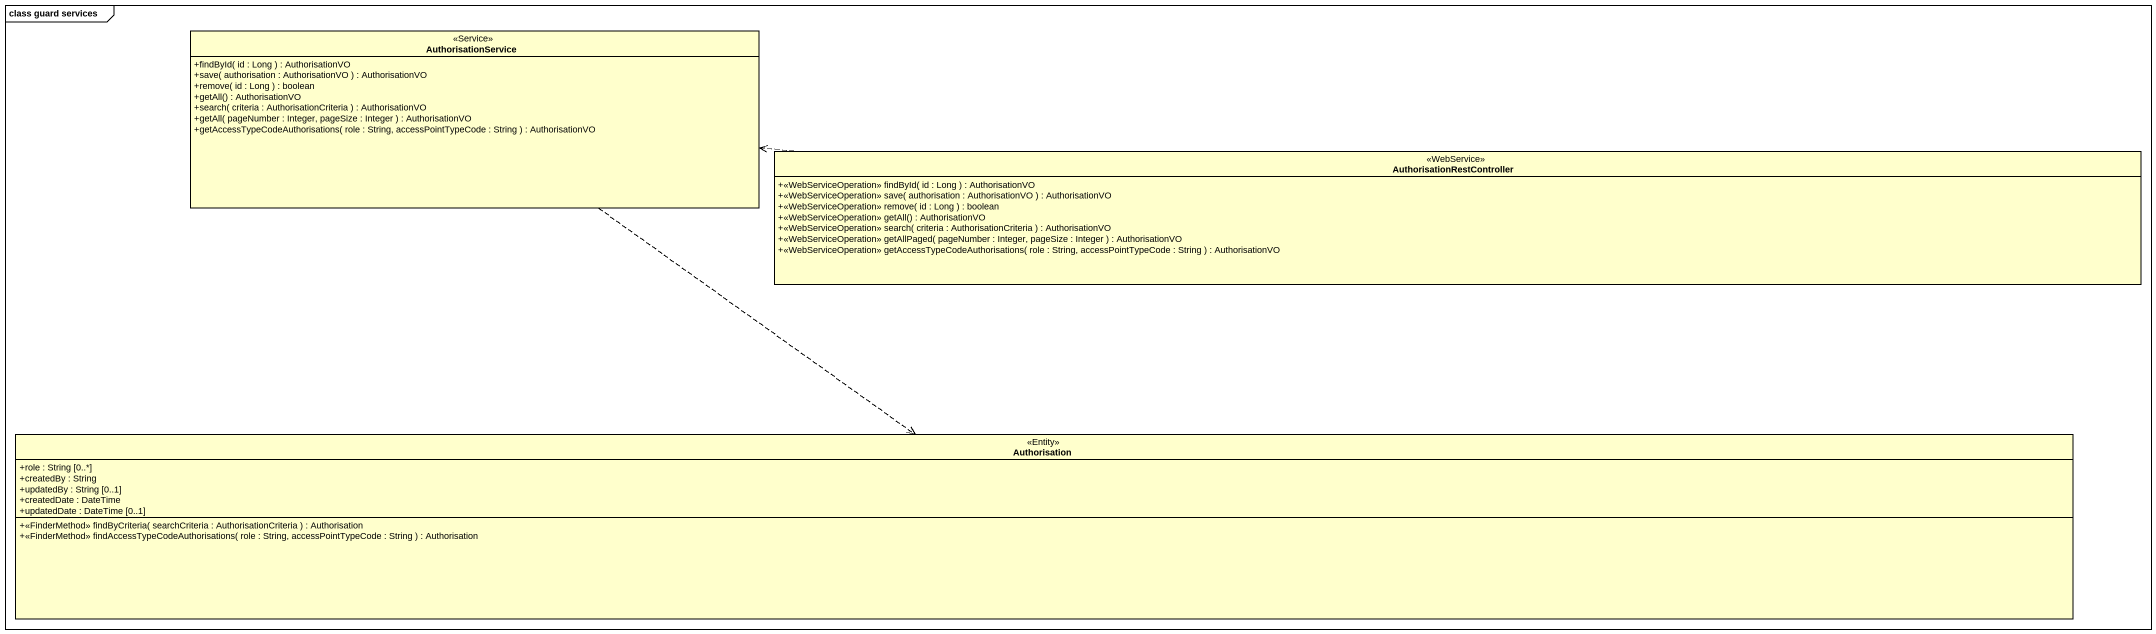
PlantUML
@startuml
mainframe class guard services
hide circle
hide empty members
skinparam classAttributeIconSize 0
class AuthorisationService <<Service>> {
  +findById( id : Long ) : AuthorisationVO
  +save( authorisation : AuthorisationVO ) : AuthorisationVO
  +remove( id : Long ) : boolean
  +getAll() : AuthorisationVO
  +search( criteria : AuthorisationCriteria ) : AuthorisationVO
  +getAll( pageNumber : Integer, pageSize : Integer ) : AuthorisationVO
  +getAccessTypeCodeAuthorisations( role : String, accessPointTypeCode : String ) : AuthorisationVO
}
class AuthorisationRestController <<WebService>> {
  +<<WebServiceOperation>> findById( id : Long ) : AuthorisationVO
  +<<WebServiceOperation>> save( authorisation : AuthorisationVO ) : AuthorisationVO
  +<<WebServiceOperation>> remove( id : Long ) : boolean
  +<<WebServiceOperation>> getAll() : AuthorisationVO
  +<<WebServiceOperation>> search( criteria : AuthorisationCriteria ) : AuthorisationVO
  +<<WebServiceOperation>> getAllPaged( pageNumber : Integer, pageSize : Integer ) : AuthorisationVO
  +<<WebServiceOperation>> getAccessTypeCodeAuthorisations( role : String, accessPointTypeCode : String ) : AuthorisationVO
}
class Authorisation <<Entity>> {
  +role : String [0..*]
  +createdBy : String
  +updatedBy : String [0..1]
  +createdDate : DateTime
  +updatedDate : DateTime [0..1]
  +<<FinderMethod>> findByCriteria( searchCriteria : AuthorisationCriteria ) : Authorisation
  +<<FinderMethod>> findAccessTypeCodeAuthorisations( role : String, accessPointTypeCode : String ) : Authorisation
}
AuthorisationService ..> Authorisation
AuthorisationRestController .left.> AuthorisationService
@enduml
